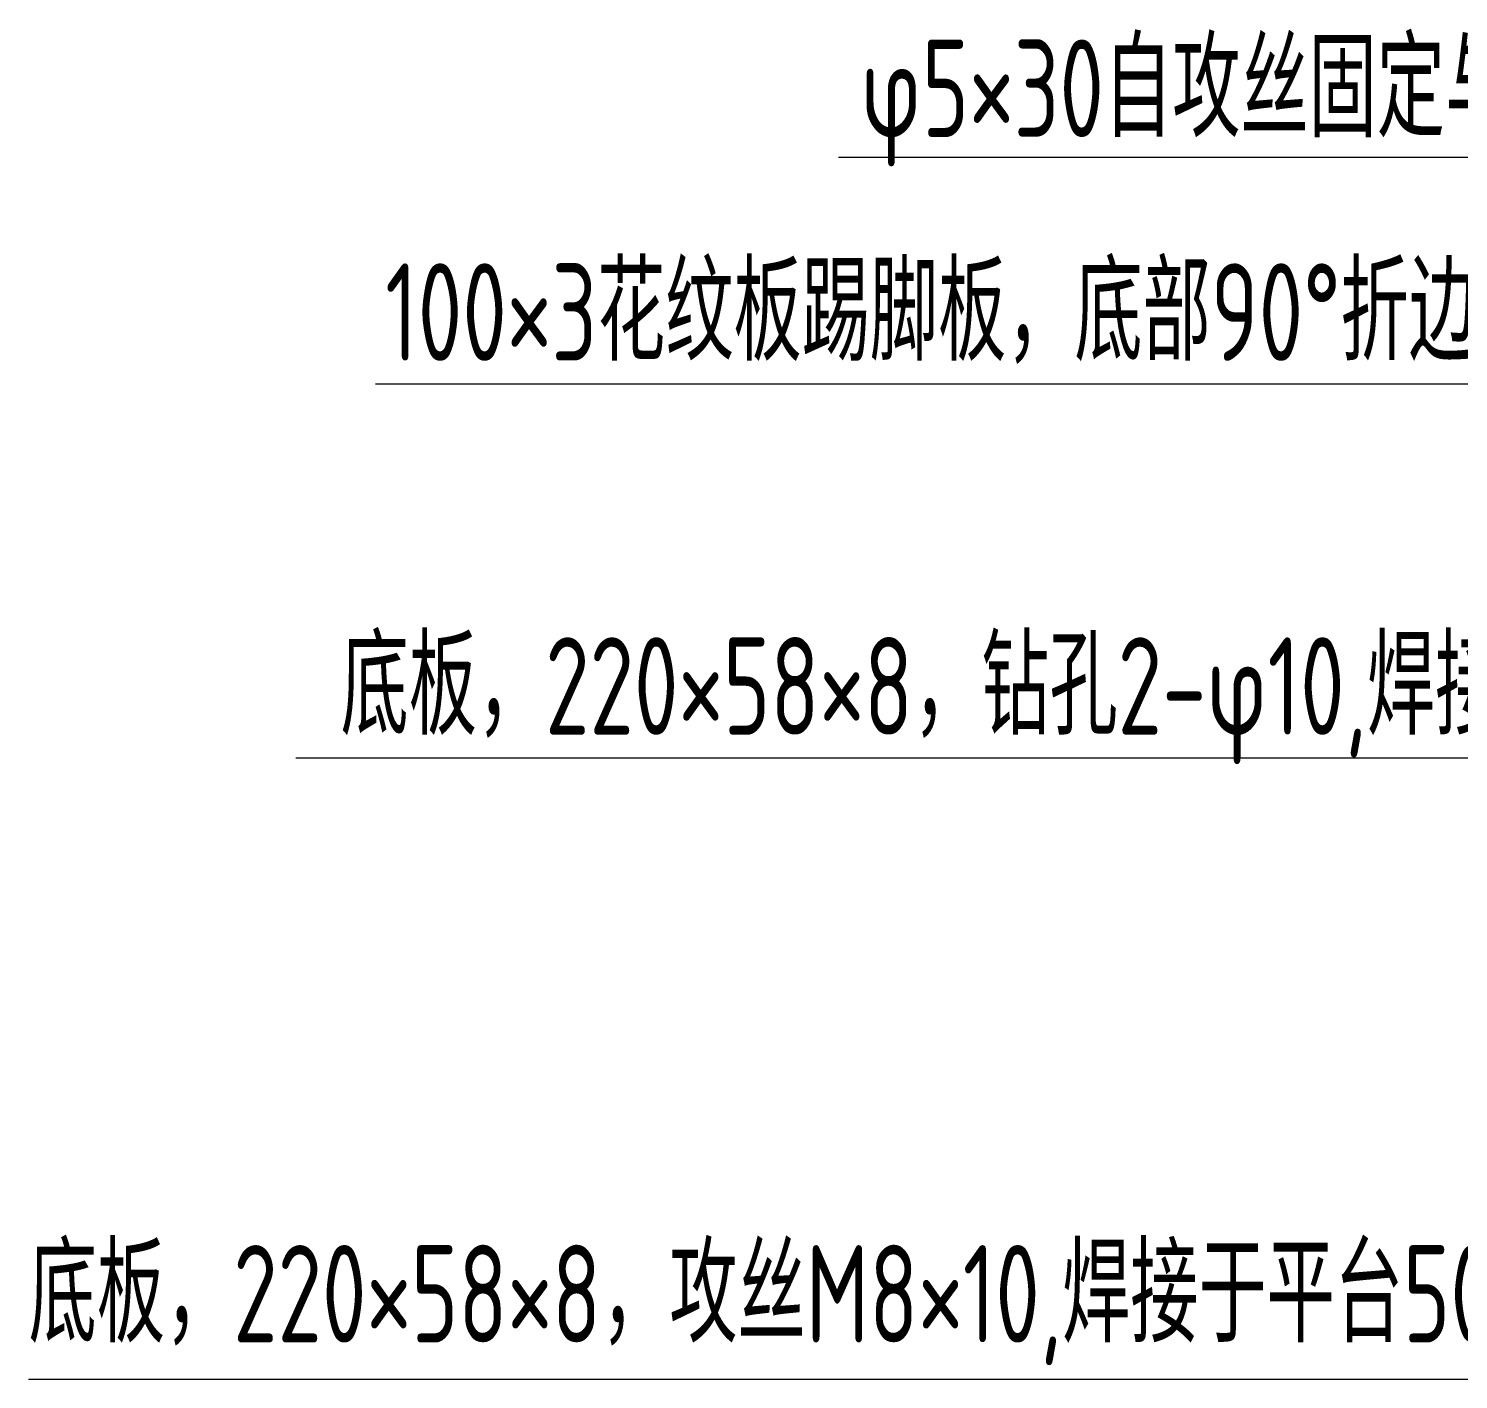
# Model space of a CAD drawing. Extents: x 498328 to 716449, y -893371 to -467753.
# Drawn here: x 555745 to 558680, y -869746 to -866973 of the extents above; entities that cross this region are included whole.
import ezdxf

# ---------------------------------------------------------------- set-up
doc = ezdxf.new("R2010")
doc.units = 0
doc.header["$LTSCALE"] = 1000
doc.layers.add('01', color=7, linetype='CONTINUOUS')
doc.layers.add('PUB_TEXT', color=7, linetype='CONTINUOUS')
doc.styles.add('TSSD_REIN', font='Tssdeng.shx', dxfattribs={"width": 0.7, "bigfont": 'hztxt.shx'})

msp = doc.modelspace()

# ---------------------------------------------------------------- linework, layer by layer
at = {"layer": '01', "color": 8, "lineweight": 9}
for p, q in [((557407.5360843065, -867237.4299721607), (559793.1536454372, -867237.4299721607)), ((556456.9546531573, -867702.4499961855), (559787.2742312192, -867702.4499961855)), ((559541.9544934719, -868470.8616361391), (556293.0933100301, -868470.8616361391)), ((559541.9544934719, -869746.4383267775), (555744.5269047553, -869746.4383267773))]:
    msp.add_line(p, q, dxfattribs=at)

# ---------------------------------------------------------------- texts
at = {"layer": 'PUB_TEXT', "lineweight": 15, "style": 'TSSD_REIN', "width": 0.7}
for s, p in [('φ5×30自攻丝固定与40×40护栏立柱上', (557452.9275895769, -867195.7939801884)), ('100×3花纹板踢脚板，底部90°折边长18，相应位置钻孔φ6', (556476.7351163018, -867655.3180449511)), ('底板，220×58×8，钻孔2-φ10,焊接于槽钢立柱下', (556385.1165632945, -868422.9900241407)), ('底板，220×58×8，攻丝M8×10,焊接于平台50×50方管上', (555744.5269047553, -869670.6570160271))]:
    msp.add_text(s, height=200, dxfattribs=at).set_placement(p)

doc.saveas('drawing.dxf')
